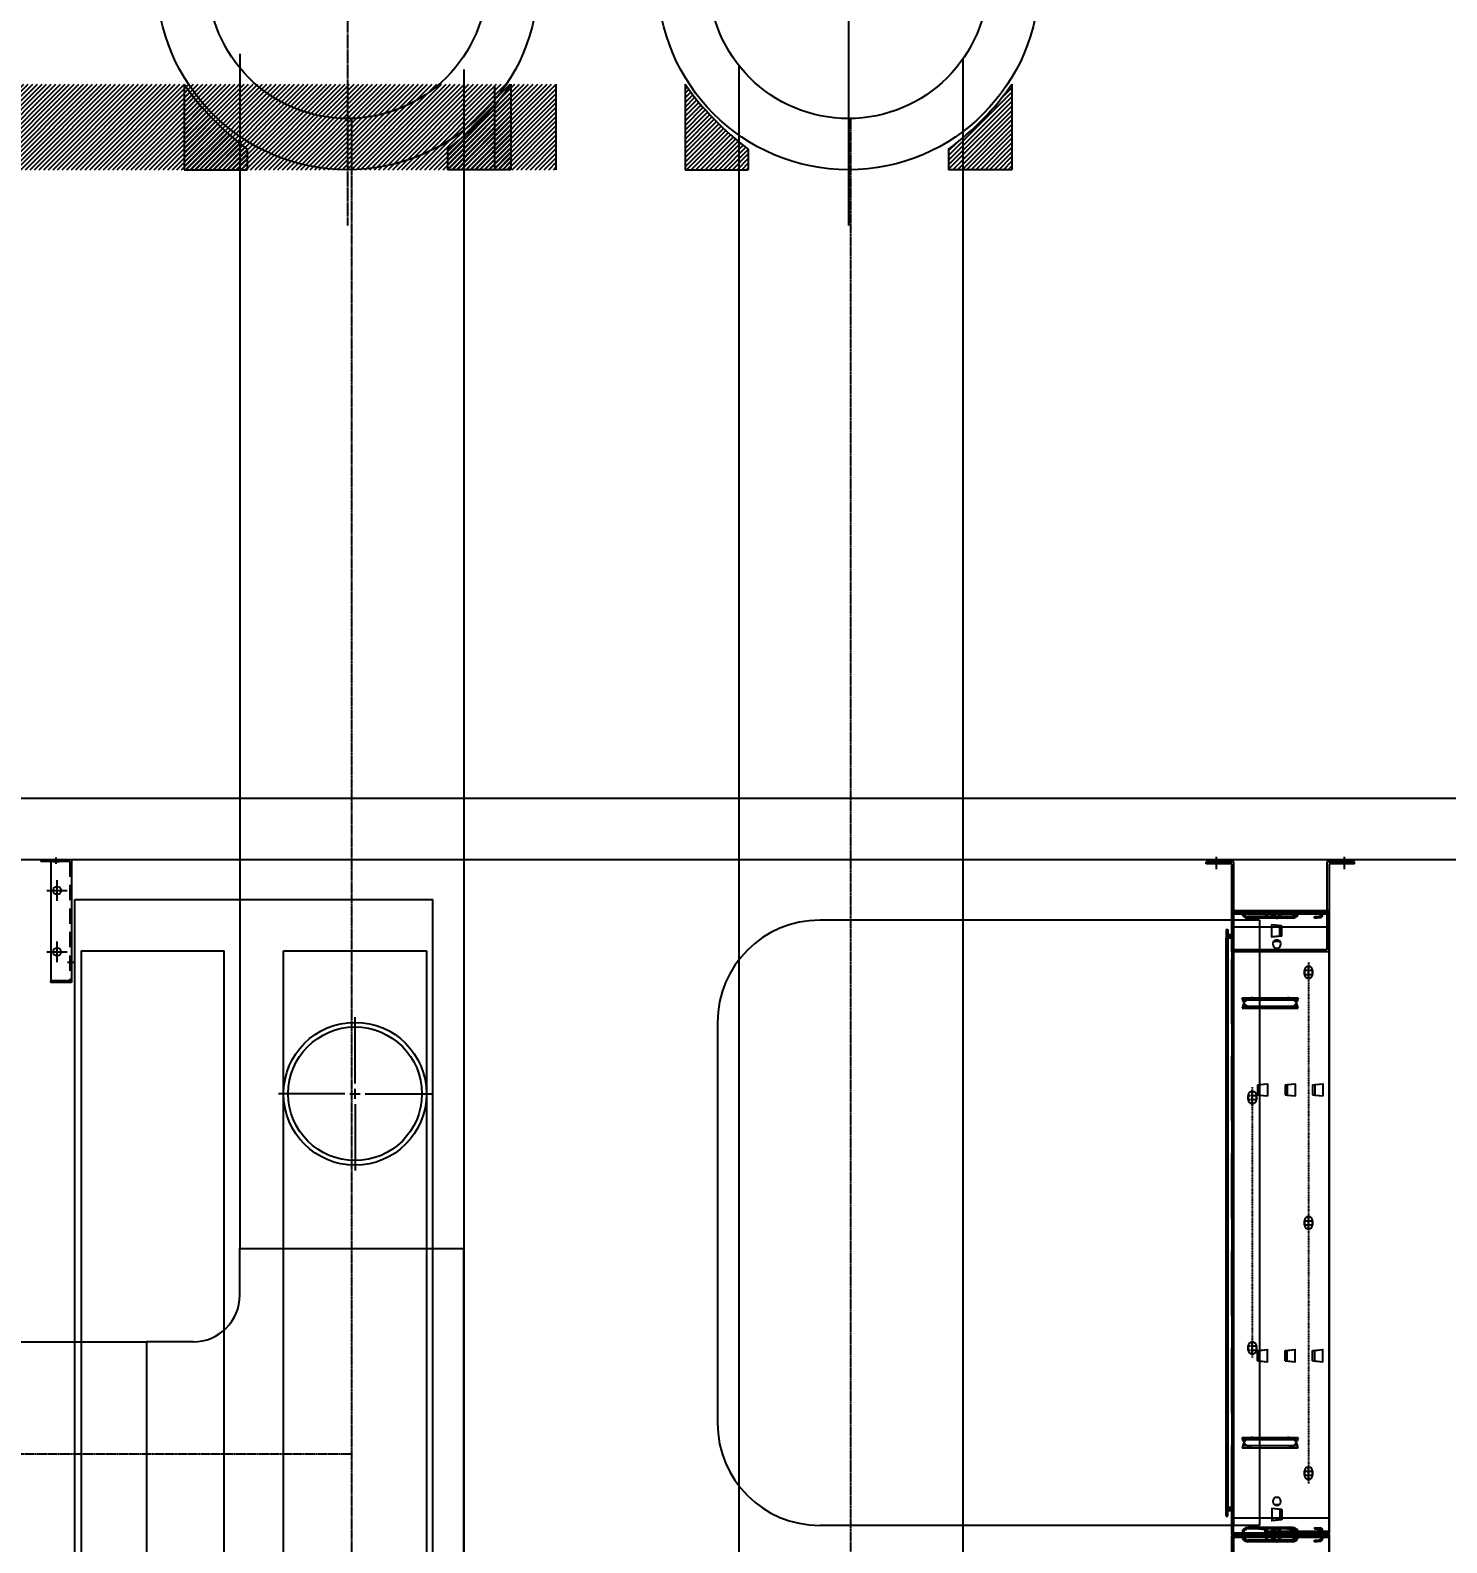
# Model space of a CAD drawing. Header units: millimetres. Extents: x -69706 to 52883, y -6882 to 68885.
# Drawn here: x -29676 to -28290, y 26399 to 27879 of the extents above; entities that cross this region are included whole.
import ezdxf

# ---------------------------------------------------------------- set-up
doc = ezdxf.new("R2010")
doc.units = ezdxf.units.MM
for name, pattern in [('YFM1P-長$0$CENTER', [2, 1.25, -0.25, 0.25, -0.25]), ('YFM1P-長$0$CENTER2', [1.125, 0.75, -0.125, 0.125, -0.125]), ('YFM1P-長$0$HIDDEN', [9.524999999999999, 6.35, -3.175]), ('YFM1P-長$0$Hidden H04', [23, 15, -8]), ('YFM1P-長$0$MAU&DCC Valve Station$0$CENTER2', [1.125, 0.75, -0.125, 0.125, -0.125])]:
    doc.linetypes.add(name, pattern=pattern)
for name, color, linetype in [('YFM1P-長$0$03', 4, 'Continuous'), ('YFM1P-長$0$BAG', 221, 'Continuous'), ('YFM1P-長$0$CBF01', 3, 'Continuous'), ('YFM1P-長$0$CBF02', 6, 'Continuous'), ('YFM1P-長$0$CBF03', 30, 'Continuous'), ('YFM1P-長$0$CBF04', 7, 'Continuous'), ('YFM1P-長$0$M-FOUN', 252, 'Continuous'), ('YFM1P-長$0$M-PIPE-CHWR20', 110, 'Continuous'), ('YFM1P-長$0$M-PIPE-CHWR20_CL', 111, 'YFM1P-長$0$CENTER'), ('YFM1P-長$0$M-PIPE-CHWS12', 130, 'Continuous'), ('YFM1P-長$0$M-PIPE-CHWS12_CL', 132, 'YFM1P-長$0$CENTER2'), ('YFM1P-長$0$MAU&DCC Valve Station$0$M-PIPE-CHWR20', 110, 'Continuous'), ('YFM1P-長$0$MAU&DCC Valve Station$0$M-PIPE-CHWR20_CL', 111, 'YFM1P-長$0$MAU&DCC Valve Station$0$CENTER2'), ('YFM1P-長$0$MAU&DCC Valve Station$0$M-PIPE-CHWS12', 130, 'Continuous'), ('YFM1P-長$0$MAU&DCC Valve Station$0$M-PIPE-CHWS12_CL', 132, 'YFM1P-長$0$MAU&DCC Valve Station$0$CENTER2'), ('YFM1P-長$0$TYPE14X10', 7, 'Continuous')]:
    doc.layers.add(name, color=color, linetype=linetype)
doc.styles.add('dim-txt', font='isocp.shx', dxfattribs={"width": 0.7, "bigfont": 'chineset.shx'})
doc.dimstyles.new('ARCH-dim-200MM', dxfattribs={"dimscale": 2000, "dimtxt": 0.3, "dimasz": 0.1, "dimexe": 0.1, "dimexo": 0.1, "dimgap": 0.05, "dimtad": 1, "dimdec": 0, "dimrnd": 0.5, "dimdsep": 46, "dimtxsty": 'dim-txt', "dimblk": 'DOT', "dimcen": 2, "dimclrd": 256, "dimclre": 256, "dimclrt": 256, "dimadec": 0, "dimazin": 0, "dimtfac": 1, "dimtdec": 0, "dimtix": 1, "dimtmove": 2, "dimatfit": 3, "dimldrblk": 'OBLIQUE', "dimfxl": 1, "dimtvp": 1, "dimtolj": 1, "dimarcsym": 0})
pattern_1 = [(45, (2679265593.968668, -131290.7604304584), (-2.245064030267288, 2.245064030267288), [])]
pattern_2 = [(45, (2679266083.968668, -131290.7604304584), (-2.245064030267288, 2.245064030267288), [])]

# ---------------------------------------------------------------- blocks, each defined once
blk = doc.blocks.new('YFM1P-長$0$A$C249b1ccb')
at = {"true_color": 0xffffff}
h = blk.add_hatch(dxfattribs=at)
h.set_pattern_fill('ANSI31')
h.set_pattern_definition([(45, (2679264709.968667, -131290.7604304586), (-2.245064030267288, 2.245064030267288), [])])
edge = h.paths.add_edge_path()
edge.add_line((256743.8600109171, 69900.10986489017), (256681.9942401003, 69900.10986607429))
edge.add_line((256681.9942406195, 69920.18325342989), (256681.9942401003, 69900.10986607429))
edge.add_arc((256510.782201067, 70149.00682042708), 285.7862615681728, 306.8048386231011, 324.6434523710974)
edge.add_line((257703.8600109171, 69983.6329353769), (257703.8600109171, 69900.10986489017))
h = blk.add_hatch(dxfattribs=at)
h.set_pattern_fill('ANSI31')
h.set_pattern_definition(pattern_1)
edge = h.paths.add_edge_path()
edge.add_line((257340.1399832978, 69900.1098648904), (257402.0057541146, 69900.10986607452))
edge.add_line((257402.0057535953, 69920.18325343012), (257402.0057541146, 69900.10986607452))
edge.add_arc((257573.2177931479, 70149.00682042731), 285.7862615681728, 215.3565476287819, 233.1951613768989)
edge.add_line((257340.1399832978, 69983.63293537713), (257340.1399832978, 69900.1098648904))
h = blk.add_hatch(dxfattribs=at)
h.set_pattern_fill('ANSI31')
h.set_pattern_definition(pattern_1)
edge = h.paths.add_edge_path()
edge.add_line((257659.8600109234, 69900.1098648904), (257597.9942401066, 69900.10986607452))
edge.add_line((257597.9942406259, 69920.18325343012), (257597.9942401066, 69900.10986607452))
edge.add_arc((257426.7822010733, 70149.00682042731), 285.7862615681728, 306.8048386231011, 324.6434523712181)
edge.add_line((257659.8600109234, 69983.63293537713), (257659.8600109234, 69900.1098648904))
h = blk.add_hatch(dxfattribs=at)
h.set_pattern_fill('ANSI31')
h.set_pattern_definition(pattern_2)
edge = h.paths.add_edge_path()
edge.add_line((257830.1399833513, 69900.10986489046), (257892.0057541681, 69900.10986607458))
edge.add_line((257892.0057536489, 69920.18325343018), (257892.0057541681, 69900.10986607458))
edge.add_arc((258063.2177932014, 70149.00682042737), 285.7862615681728, 215.3565476287819, 233.1951613768989)
edge.add_line((257830.1399833513, 69983.63293537719), (257830.1399833513, 69900.10986489046))
h = blk.add_hatch(dxfattribs=at)
h.set_pattern_fill('ANSI31')
h.set_pattern_definition(pattern_2)
edge = h.paths.add_edge_path()
edge.add_line((258149.860010977, 69900.10986489046), (258087.9942401602, 69900.10986607458))
edge.add_line((258087.9942406794, 69920.18325343018), (258087.9942401602, 69900.10986607458))
edge.add_arc((257916.7822011269, 70149.00682042737), 285.7862615681728, 306.8048386231011, 324.6434523712181)
edge.add_line((258149.860010977, 69983.63293537719), (258149.860010977, 69900.10986489046))
for p, q in [((257340.1399832978, 69983.63293537713, 0.008040908832141943), (257340.1399832978, 69900.1098648904, 0.008309424794545314)), ((257340.1399832978, 69982.56913230108, 0.007762802718518527), (257340.1399829998, 69900.10986308608, 0.008309424794545314)), ((257643.8600109235, 69982.56913230108, 0.00776280271851784), (257643.8600112215, 69900.10986308608, 0.008309424794544627)), ((257659.8600109234, 69983.63293537713, 0.008040908832141943), (257659.8600109234, 69900.1098648904, 0.008309424794545314)), ((257659.8600109234, 69982.56913230108, 0.007762802718518527), (257659.8600112214, 69900.10986308608, 0.008309424794545314)), ((257703.8600109171, 69983.6329353769, 0.008123072496408553), (257703.8600109171, 69900.10986489017, 0.008391588458811924)), ((257830.1399833513, 69983.63293537719, 0.008054506149976076), (257830.1399833513, 69900.10986489046, 0.008323022112379447)), ((257830.1399833514, 69982.56913230114, 0.00777640003635266), (257830.1399830533, 69900.10986308614, 0.008323022112379447)), ((258149.860010977, 69983.63293537719, 0.008054506149976076), (258149.860010977, 69900.10986489046, 0.008323022112379447)), ((258149.8600109768, 69982.56913230114, 0.00777640003635266), (258149.860011275, 69900.10986308614, 0.008323022112379447)), ((257402.0057535953, 69920.18325343012, 0.008170371737733606), (257402.0057541146, 69900.10986607452, 0.008309424794545314)), ((257597.9942406259, 69920.18325343012, 0.008170371737733606), (257597.9942401066, 69900.10986607452, 0.008309424794545314)), ((257892.0057536489, 69920.18325343018, 0.008183969055567739), (257892.0057541681, 69900.10986607458, 0.008323022112379447)), ((258087.9942406794, 69920.18325343018, 0.008183969055567739), (258087.9942401602, 69900.10986607458, 0.008323022112379447)), ((257340.1399832978, 69900.1098648904, 0.008309424794545314), (257402.0057541146, 69900.10986607452, 0.008309424794545314)), ((257659.8600109234, 69900.1098648904, 0.008309424794545314), (257597.9942401066, 69900.10986607452, 0.008309424794545314)), ((257830.1399833513, 69900.10986489046, 0.008323022112379447), (257892.0057541681, 69900.10986607458, 0.008323022112379447)), ((258149.860010977, 69900.10986489046, 0.008323022112379447), (258087.9942401602, 69900.10986607458, 0.008323022112379447))]:
    blk.add_line(p, q)
for centre, start, end in [((257573.2177931479, 70149.00682042731, 0.008040908832141943), 215.3565476287819, 233.1951613768989), ((257426.7822010733, 70149.00682042731, 0.008040908832141943), 306.8048386231011, 324.6434523712181), ((258063.2177932014, 70149.00682042737, 0.008054506149976076), 215.3565476287819, 233.1951613768989), ((257916.7822011269, 70149.00682042737, 0.008054506149976076), 306.8048386231011, 324.6434523712181)]:
    blk.add_arc(centre, 285.7862615681728, start, end)
at = {"layer": 'YFM1P-長$0$M-PIPE-CHWR20'}
for radius in [186.4999993909732, 136.4999993909732]:
    blk.add_circle((257499.9999971106, 70086.60986520967, 1.176899534516274e-05), radius, dxfattribs=at)
at = {"layer": 'YFM1P-長$0$M-PIPE-CHWR20_CL', "ltscale": 0.5}
blk.add_line((257499.9999971106, 70327.82509166608, 1.176899534516274e-05), (257499.9999971106, 69845.3946387532, 1.176899534516274e-05), dxfattribs=at)
at = {"layer": 'YFM1P-長$0$M-PIPE-CHWS12'}
for radius in [186.5000002926972, 136.5000002926972]:
    blk.add_circle((257989.9999971642, 70086.60986518313, 2.53663131711563e-05), radius, dxfattribs=at)
at = {"layer": 'YFM1P-長$0$M-PIPE-CHWS12_CL', "ltscale": 0.5}
blk.add_line((257989.9999971642, 70327.82509163953, 2.53663131711563e-05), (257989.9999971642, 69845.39463872666, 2.53663131711563e-05), dxfattribs=at)
blk = doc.blocks.new('YFM1P-長$0$A$Cc3ad5393')
at = {"color": 252}
for p, q in [((286430.0000000001, 374166.7250587337), (286400.0000000001, 374166.7250587337)), ((286400.0000000001, 374166.7250587337), (286400.0000000001, 374165.2250587337)), ((286418.0000000001, 374166.7250587337), (286412.0000000001, 374166.7250587337)), ((286412.0000000001, 374166.7250587337), (286412.0000000001, 374165.2250587337)), ((286415.0000000001, 374162.9750587337), (286415.0000000001, 374168.9750587337)), ((286418.0000000001, 374165.2250587337), (286418.0000000001, 374166.7250587337)), ((286430.0000000001, 374166.7250587337), (286430.0000000001, 374046.7250187339)), ((286428.5000000001, 374165.2250587337), (286400.0000000001, 374165.2250587337)), ((286410.0000000001, 374165.2250587337), (286410.0000000001, 374048.2250187339)), ((286412.0000000001, 374165.2250587337), (286418.0000000001, 374165.2250587337)), ((286426.2500000001, 374066.7250187339), (286432.2500000001, 374066.7250187339)), ((286430.0000000001, 374069.7250187339), (286428.5000000001, 374069.7250187339)), ((286428.5000000001, 374069.7250187339), (286428.5000000001, 374063.7250187339)), ((286428.5000000001, 374063.7250187339), (286430.0000000001, 374063.7250187339)), ((286430.0000000001, 374063.7250187339), (286430.0000000001, 374069.7250187339)), ((286428.5000000001, 374048.2250187339), (286410.0000000001, 374048.2250187339)), ((286410.0000000001, 374046.7250187339), (286410.0000000001, 374048.2250187339)), ((286430.0000000001, 374046.7250187339), (286410.0000000001, 374046.7250187339))]:
    blk.add_line(p, q, dxfattribs=at)
at = {"color": 252, "linetype": 'YFM1P-長$0$Hidden H04'}
blk.add_line((286428.5000000001, 374165.2250587337), (286428.5000000001, 374046.7250187339), dxfattribs=at)
at = {"layer": 'YFM1P-長$0$03', "color": 252}
for p, q in [((286406.0000000001, 374136.7250587337), (286426.0000000001, 374136.7250587337)), ((286416.0000000001, 374126.7250587337), (286416.0000000001, 374146.7250587337)), ((286416.0000000001, 374066.7250187339), (286416.0000000001, 374086.7250187339)), ((286406.0000000001, 374076.7250187339), (286426.0000000001, 374076.7250187339))]:
    blk.add_line(p, q, dxfattribs=at)
for centre in [(286416.0000000001, 374136.7250587337), (286416.0000000001, 374076.7250187339)]:
    blk.add_circle(centre, 4, dxfattribs=at)
at = {"layer": 'YFM1P-長$0$BAG', "color": 252}
for p, q in [((287591.9000000001, 374107.7250587338), (287161.9000000001, 374107.7250587338)), ((287566.5000000001, 374107.7250587338), (287566.5000000001, 373515.7250587338)), ((287591.9000000001, 374107.7250587338), (287591.9000000001, 373515.7250587338)), ((287061.9000000001, 374007.7250587338), (287061.9000000001, 373615.7250587338)), ((287591.9000000001, 373515.7250587338), (287161.9000000001, 373515.7250587338))]:
    blk.add_line(p, q, dxfattribs=at)
for centre, start, end in [((287161.9000000001, 374007.7250587338), 90, 180), ((287161.9000000001, 373615.7250587338), 180, 270)]:
    blk.add_arc(centre, 100, start, end, dxfattribs=at)
at = {"layer": 'YFM1P-長$0$CBF01', "color": 252}
for p, q in [((287660.0000000001, 374116.7250587335), (287565.0000000001, 374116.7250587335)), ((287565.0000000001, 374116.7250587335), (287565.0000000001, 374093.2250587335)), ((287566.5000000001, 374115.2250587335), (287566.5000000001, 374091.7250587335)), ((287624.5000000001, 374111.2250587335), (287580.5000000001, 374111.2250587335)), ((287624.5000000001, 374109.7250587335), (287580.5000000001, 374109.7250587335)), ((287645.8387076856, 374111.2193507807), (287651.1307336142, 374111.6823430565)), ((287645.9694412997, 374109.7250587335), (287645.8387076856, 374111.2193507807)), ((287645.9694412997, 374109.7250587335), (287651.2614672284, 374110.1880510093)), ((287652.5000000001, 374113.7250587335), (287652.5000000001, 374113.1766351036)), ((287654.0000000001, 374113.7250587335), (287654.0000000001, 374113.1766351036)), ((287660.0000000001, 374116.7250587335), (287660.0000000001, 374100.7250587335)), ((287559.5000000001, 374098.7250587335), (287559.5000000001, 374091.7250587335)), ((287559.5000000001, 374098.7250587335), (287561.0000000001, 374098.7250587335)), ((287561.0000000001, 374098.7250587335), (287561.0000000001, 374093.2250587335)), ((287565.0000000001, 374093.2250587335), (287561.0000000001, 374093.2250587335)), ((287660.0000000001, 374100.7250587335), (287566.5000000001, 374100.7250587335)), ((287566.5000000001, 374091.7250587335), (287559.5000000001, 374091.7250587335)), ((287660.0000000001, 373506.7250587335), (287565.0000000001, 373506.7250587335)), ((287565.0000000001, 373506.7250587335), (287565.0000000001, 373483.2250587335)), ((287566.5000000001, 373505.2250587335), (287566.5000000001, 373481.7250587335)), ((287624.5000000001, 373501.2250587335), (287580.5000000001, 373501.2250587335)), ((287645.8387076856, 373501.2193507807), (287651.1307336142, 373501.6823430565)), ((287645.9694412997, 373499.7250587335), (287645.8387076856, 373501.2193507807)), ((287645.9694412997, 373499.7250587335), (287651.2614672284, 373500.1880510093)), ((287652.5000000001, 373503.7250587335), (287652.5000000001, 373503.1766351036)), ((287654.0000000001, 373503.7250587335), (287654.0000000001, 373503.1766351036)), ((287660.0000000001, 373506.7250587335), (287660.0000000001, 373490.7250587335)), ((287624.5000000001, 373499.7250587335), (287580.5000000001, 373499.7250587335))]:
    blk.add_line(p, q, dxfattribs=at)
at = {"layer": 'YFM1P-長$0$CBF01', "color": 252, "ltscale": 5}
for p, q in [((287660.0000000001, 374115.2250587335), (287566.5000000001, 374115.2250587335)), ((287660.0000000001, 373505.2250587335), (287566.5000000001, 373505.2250587335))]:
    blk.add_line(p, q, dxfattribs=at)
at = {"layer": 'YFM1P-長$0$CBF01', "color": 252, "linetype": 'YFM1P-長$0$HIDDEN'}
for p, q in [((287575.0000000001, 374115.2250587335), (287575.0000000001, 374116.7250587335)), ((287590.0000000001, 374115.2250587335), (287590.0000000001, 374116.7250587335)), ((287591.8387076856, 374111.2193507807), (287597.1307336142, 374111.6823430565)), ((287591.9694412997, 374109.7250587335), (287591.8387076856, 374111.2193507807)), ((287591.9694412997, 374109.7250587335), (287597.2614672284, 374110.1880510093)), ((287598.5000000001, 374113.7250587335), (287598.5000000001, 374113.1766351036)), ((287600.0000000001, 374113.7250587335), (287600.0000000001, 374113.1766351036)), ((287605.5000000001, 374113.2250587335), (287605.5000000001, 374116.7250587335)), ((287612.0305587004, 374109.7250587335), (287606.7385327718, 374110.1880510093)), ((287612.1612923145, 374111.2193507807), (287606.869266386, 374111.6823430565)), ((287607.0000000001, 374113.2250587335), (287607.0000000001, 374115.2250587335)), ((287611.0000000001, 374113.2250587335), (287611.0000000001, 374115.2250587335)), ((287612.0305587004, 374109.7250587335), (287612.1612923145, 374111.2193507807)), ((287612.5000000001, 374113.2250587335), (287612.5000000001, 374116.7250587335)), ((287614.0000000001, 374115.2250587335), (287614.0000000001, 374116.7250587335)), ((287617.0000000001, 374115.2250587335), (287617.0000000001, 374116.7250587335)), ((287618.8387076856, 374111.2193507807), (287624.1307336142, 374111.6823430565)), ((287618.9694412997, 374109.7250587335), (287618.8387076856, 374111.2193507807)), ((287618.9694412997, 374109.7250587335), (287624.2614672284, 374110.1880510093)), ((287625.5000000001, 374113.7250587335), (287625.5000000001, 374113.1766351036)), ((287627.0000000001, 374113.7250587335), (287627.0000000001, 374113.1766351036)), ((287630.0000000001, 374115.2250587335), (287630.0000000001, 374116.7250587335)), ((287644.0000000001, 374115.2250587335), (287644.0000000001, 374116.7250587335)), ((287566.5000000001, 374100.7250587335), (287565.0000000001, 374100.7250587335)), ((287575.0000000001, 373505.2250587335), (287575.0000000001, 373506.7250587335)), ((287590.0000000001, 373505.2250587335), (287590.0000000001, 373506.7250587335)), ((287591.8387076856, 373501.2193507807), (287597.1307336142, 373501.6823430565)), ((287591.9694412997, 373499.7250587335), (287591.8387076856, 373501.2193507807)), ((287591.9694412997, 373499.7250587335), (287597.2614672284, 373500.1880510093)), ((287598.5000000001, 373503.7250587335), (287598.5000000001, 373503.1766351036)), ((287600.0000000001, 373503.7250587335), (287600.0000000001, 373503.1766351036)), ((287605.5000000001, 373503.2250587335), (287605.5000000001, 373506.7250587335)), ((287612.0305587004, 373499.7250587335), (287606.7385327718, 373500.1880510093)), ((287612.1612923145, 373501.2193507807), (287606.869266386, 373501.6823430565)), ((287607.0000000001, 373503.2250587335), (287607.0000000001, 373505.2250587335)), ((287611.0000000001, 373503.2250587335), (287611.0000000001, 373505.2250587335)), ((287612.0305587004, 373499.7250587335), (287612.1612923145, 373501.2193507807)), ((287612.5000000001, 373503.2250587335), (287612.5000000001, 373506.7250587335)), ((287614.0000000001, 373505.2250587335), (287614.0000000001, 373506.7250587335)), ((287617.0000000001, 373505.2250587335), (287617.0000000001, 373506.7250587335)), ((287618.8387076856, 373501.2193507807), (287624.1307336142, 373501.6823430565)), ((287618.9694412997, 373499.7250587335), (287618.8387076856, 373501.2193507807)), ((287618.9694412997, 373499.7250587335), (287624.2614672284, 373500.1880510093)), ((287625.5000000001, 373503.7250587335), (287625.5000000001, 373503.1766351036)), ((287627.0000000001, 373503.7250587335), (287627.0000000001, 373503.1766351036)), ((287630.0000000001, 373505.2250587335), (287630.0000000001, 373506.7250587335)), ((287644.0000000001, 373505.2250587335), (287644.0000000001, 373506.7250587335))]:
    blk.add_line(p, q, dxfattribs=at)
at = {"layer": 'YFM1P-長$0$CBF01', "color": 252}
for centre, radius, start, end in [((287580.5000000001, 374115.2250587335), 5.5, 180, 270), ((287580.5000000001, 374115.2250587335), 4, 180, 270), ((287624.5000000001, 374115.2250587335), 4, 270, 0), ((287624.5000000001, 374115.2250587335), 5.5, 270, 0), ((287651.0000000001, 374113.1766351036), 1.5, 274.9999999998731, 0), ((287651.0000000001, 374113.1766351036), 3, 274.9999999998731, 0), ((287655.5000000001, 374113.7250587335), 3, 149.9999999999376, 180), ((287655.5000000001, 374113.7250587335), 1.5, 90, 180), ((287580.5000000001, 373505.2250587335), 5.5, 180, 270), ((287580.5000000001, 373505.2250587335), 4, 180, 270), ((287624.5000000001, 373505.2250587335), 4, 270, 0), ((287624.5000000001, 373505.2250587335), 5.5, 270, 0), ((287651.0000000001, 373503.1766351036), 1.5, 274.9999999998731, 0), ((287651.0000000001, 373503.1766351036), 3, 274.9999999998731, 0), ((287655.5000000001, 373503.7250587335), 3, 149.9999999999376, 180), ((287655.5000000001, 373503.7250587335), 1.5, 90, 180)]:
    blk.add_arc(centre, radius, start, end, dxfattribs=at)
at = {"layer": 'YFM1P-長$0$CBF01', "color": 252, "linetype": 'YFM1P-長$0$HIDDEN'}
for centre, radius, start, end in [((287597.0000000001, 374113.1766351036), 1.5, 274.9999999998731, 0), ((287597.0000000001, 374113.1766351036), 3, 274.9999999998731, 0), ((287601.5000000001, 374113.7250587335), 3, 90, 180), ((287601.5000000001, 374113.7250587335), 1.5, 90, 180), ((287602.5000000001, 374113.7250587335), 3, 0, 90), ((287602.5000000001, 374113.7250587335), 1.5, 0, 90), ((287607.0000000001, 374113.1766351036), 3, 180, 265.0000000001269), ((287609.0000000001, 374113.2250587335), 3.5, 180, 0), ((287607.0000000001, 374113.1766351036), 1.5, 180, 265.0000000001269), ((287609.0000000001, 374113.2250587335), 2, 180, 0), ((287624.0000000001, 374113.1766351036), 1.5, 274.9999999998731, 0), ((287624.0000000001, 374113.1766351036), 3, 274.9999999998731, 0), ((287628.5000000001, 374113.7250587335), 3, 90, 180), ((287628.5000000001, 374113.7250587335), 1.5, 90, 180), ((287655.5000000001, 374113.7250587335), 2.999999999999853, 90, 149.9999999999376), ((287597.0000000001, 373503.1766351036), 1.5, 274.9999999998731, 0), ((287597.0000000001, 373503.1766351036), 3, 274.9999999998731, 0), ((287601.5000000001, 373503.7250587335), 3, 90, 180), ((287601.5000000001, 373503.7250587335), 1.5, 90, 180), ((287602.5000000001, 373503.7250587335), 3, 0, 90), ((287602.5000000001, 373503.7250587335), 1.5, 0, 90), ((287607.0000000001, 373503.1766351036), 3, 180, 265.0000000001269), ((287609.0000000001, 373503.2250587335), 3.5, 180, 0), ((287607.0000000001, 373503.1766351036), 1.5, 180, 265.0000000001269), ((287609.0000000001, 373503.2250587335), 2, 180, 0), ((287624.0000000001, 373503.1766351036), 1.5, 274.9999999998731, 0), ((287624.0000000001, 373503.1766351036), 3, 274.9999999998731, 0), ((287628.5000000001, 373503.7250587335), 3, 90, 180), ((287628.5000000001, 373503.7250587335), 1.5, 90, 180), ((287655.5000000001, 373503.7250587335), 2.999999999999853, 90, 149.9999999999376)]:
    blk.add_arc(centre, radius, start, end, dxfattribs=at)
at = {"layer": 'YFM1P-長$0$CBF02', "color": 252}
for p, q in [((287660.0000000001, 374115.2250587335), (287565.0000000001, 374115.2250587335)), ((287565.0000000001, 374090.2250587335), (287565.0000000001, 374115.2250587335)), ((287660.0000000001, 373506.7250587335), (287660.0000000001, 374115.2250587335)), ((287604.0000000001, 374091.2753081116), (287604.0000000001, 374103.1748093554)), ((287612.0000000001, 374102.3245599773), (287604.0400496282, 374103.1205550145)), ((287612.0000000001, 374092.1255574897), (287604.0400496282, 374091.3295624525)), ((287614.0000000001, 374102.2250587335), (287604.0500000001, 374103.2200587335)), ((287614.0000000001, 374092.2250587335), (287604.0500000001, 374091.2300587335)), ((287612.0000000001, 374092.1255574897), (287612.0000000001, 374102.3245599773)), ((287614.0000000001, 374092.2250587335), (287614.0000000001, 374102.2250587335)), ((287559.5000000001, 373530.2250587335), (287559.5000000001, 374090.2250587335)), ((287566.5000000001, 374090.2250587335), (287559.5000000001, 374090.2250587335)), ((287561.0000000001, 373530.2250587335), (287561.0000000001, 374090.2250587335)), ((287566.5000000001, 373530.2250587335), (287566.5000000001, 374090.2250587335)), ((287606.354248689, 374087.2250587335), (287611.6457513112, 374087.2250587335)), ((287607.5000000001, 374080.2250587335), (287610.5000000001, 374080.2250587335)), ((287636.0000000001, 374058.7250587335), (287636.0000000001, 374054.7250587335)), ((287644.0000000001, 374058.7250587335), (287644.0000000001, 374054.7250587335)), ((287576.1562264867, 374025.0285629808), (287575.0000000001, 374021.7250587335)), ((287575.0000000001, 374021.7250587335), (287630.0000000001, 374021.7250587335)), ((287575.7000000001, 374023.7250587335), (287629.3000000001, 374023.7250587335)), ((287585.5948100503, 374031.7250587335), (287619.4051899499, 374031.7250587335)), ((287630.0000000001, 374021.7250587335), (287628.8437735136, 374025.0285629808)), ((287581.0000000001, 373936.2250587335), (287581.0000000001, 373932.2250587335)), ((287589.0000000001, 373936.2250587335), (287589.0000000001, 373932.2250587335)), ((287636.0000000001, 373813.7250587335), (287636.0000000001, 373809.7250587335)), ((287644.0000000001, 373813.7250587335), (287644.0000000001, 373809.7250587335)), ((287581.0000000001, 373691.2250587335), (287581.0000000001, 373687.2250587335)), ((287589.0000000001, 373691.2250587335), (287589.0000000001, 373687.2250587335)), ((287590.0000000001, 373686.7250587335), (287599.9500000001, 373687.7200587335)), ((287590.0000000001, 373676.7250587335), (287590.0000000001, 373686.7250587335)), ((287592.0000000001, 373686.8245599773), (287599.959950372, 373687.6205550145)), ((287592.0000000001, 373676.6255574897), (287592.0000000001, 373686.8245599773)), ((287600.0000000001, 373675.7753081116), (287600.0000000001, 373687.6748093554)), ((287617.0000000001, 373686.7250587335), (287626.9500000001, 373687.7200587335)), ((287617.0000000001, 373676.7250587335), (287617.0000000001, 373686.7250587335)), ((287619.0000000001, 373686.8245599773), (287626.959950372, 373687.6205550145)), ((287619.0000000001, 373676.6255574897), (287619.0000000001, 373686.8245599773)), ((287627.0000000001, 373675.7753081116), (287627.0000000001, 373687.6748093554)), ((287644.0000000001, 373686.7250587335), (287653.9500000001, 373687.7200587335)), ((287644.0000000001, 373676.7250587335), (287644.0000000001, 373686.7250587335)), ((287646.0000000001, 373686.8245599773), (287653.959950372, 373687.6205550145)), ((287646.0000000001, 373676.6255574897), (287646.0000000001, 373686.8245599773)), ((287654.0000000001, 373675.7753081116), (287654.0000000001, 373687.6748093554)), ((287590.0000000001, 373676.7250587335), (287599.9500000001, 373675.7300587335)), ((287592.0000000001, 373676.6255574897), (287599.959950372, 373675.8295624525)), ((287617.0000000001, 373676.7250587335), (287626.9500000001, 373675.7300587335)), ((287619.0000000001, 373676.6255574897), (287626.959950372, 373675.8295624525)), ((287644.0000000001, 373676.7250587335), (287653.9500000001, 373675.7300587335)), ((287646.0000000001, 373676.6255574897), (287653.959950372, 373675.8295624525)), ((287576.1562264867, 373595.0285629808), (287575.0000000001, 373591.7250587335)), ((287575.0000000001, 373591.7250587335), (287630.0000000001, 373591.7250587335)), ((287575.7000000001, 373593.7250587335), (287629.3000000001, 373593.7250587335)), ((287585.5948100503, 373601.7250587335), (287619.4051899499, 373601.7250587335)), ((287630.0000000001, 373591.7250587335), (287628.8437735136, 373595.0285629808)), ((287636.0000000001, 373568.7250587335), (287636.0000000001, 373564.7250587335)), ((287644.0000000001, 373568.7250587335), (287644.0000000001, 373564.7250587335)), ((287559.5000000001, 373530.2250587335), (287566.5000000001, 373530.2250587335)), ((287565.0000000001, 373530.2250587335), (287565.0000000001, 373506.7250587335)), ((287660.0000000001, 373506.7250587335), (287565.0000000001, 373506.7250587335)), ((287660.0000000001, 373505.2250587335), (287565.0000000001, 373505.2250587335)), ((287565.0000000001, 373480.2250587335), (287565.0000000001, 373505.2250587335)), ((287660.0000000001, 372896.7250587335), (287660.0000000001, 373505.2250587335))]:
    blk.add_line(p, q, dxfattribs=at)
at = {"layer": 'YFM1P-長$0$CBF02', "color": 252, "ltscale": 10}
for p, q in [((287660.0000000001, 374113.7250587335), (287565.0000000001, 374113.7250587335)), ((287660.0000000001, 373503.7250587335), (287565.0000000001, 373503.7250587335))]:
    blk.add_line(p, q, dxfattribs=at)
at = {"layer": 'YFM1P-長$0$CBF02', "color": 252, "linetype": 'YFM1P-長$0$HIDDEN', "ltscale": 10}
blk.add_line((287565.0000000001, 373530.2250587335), (287565.0000000001, 374090.2250587335), dxfattribs=at)
at = {"layer": 'YFM1P-長$0$CBF02', "color": 252, "linetype": 'YFM1P-長$0$CENTER2', "ltscale": 0.2}
for p, q in [((287640.0000000001, 374049.6765021861), (287640.0000000001, 374063.7736152809)), ((287635.4514434527, 374058.7250587335), (287644.5485565474, 374058.7250587335)), ((287635.4514434527, 374054.7250587335), (287644.5485565474, 374054.7250587335)), ((287580.4514434527, 373936.2250587335), (287589.5485565474, 373936.2250587335)), ((287580.4514434527, 373932.2250587335), (287589.5485565474, 373932.2250587335)), ((287585.0000000001, 373927.1765021861), (287585.0000000001, 373941.2736152809)), ((287635.4514434527, 373813.7250587335), (287644.5485565474, 373813.7250587335)), ((287640.0000000001, 373804.6765021861), (287640.0000000001, 373818.7736152809)), ((287635.4514434527, 373809.7250587335), (287644.5485565474, 373809.7250587335)), ((287585.0000000001, 373682.1765021861), (287585.0000000001, 373696.2736152809)), ((287580.4514434527, 373691.2250587335), (287589.5485565474, 373691.2250587335)), ((287580.4514434527, 373687.2250587335), (287589.5485565474, 373687.2250587335)), ((287635.4514434527, 373568.7250587335), (287644.5485565474, 373568.7250587335)), ((287635.4514434527, 373564.7250587335), (287644.5485565474, 373564.7250587335)), ((287640.0000000001, 373559.6765021861), (287640.0000000001, 373573.7736152809))]:
    blk.add_line(p, q, dxfattribs=at)
at = {"layer": 'YFM1P-長$0$CBF02', "color": 252}
for centre, radius, start, end in [((287604.0500000001, 374103.1698093554), 0.05024937810571828, 78.5788137248026, 270.0000000033351), ((287604.0500000001, 374091.2803081116), 0.05024937810571828, 89.99999999666495, 281.4211862751974), ((287609.5510418592, 374084.2179424344), 4.488863214316941, 153.440148309775, 242.8115980065086), ((287609.0000000001, 374084.2250587335), 4, 30.00000000006242, 149.9999999999376), ((287608.448958141, 374084.2179424344), 4.488863214316941, 297.1884019934914, 26.55985169022503), ((287640.0000000001, 374058.7250587335), 4, 0, 180), ((287640.0000000001, 374054.7250587335), 4, 180, 0), ((287585.5948100503, 374021.7250587335), 10, 90, 160.7099537803391), ((287619.4051899499, 374021.7250587335), 10, 19.2900462196609, 90), ((287585.0000000001, 373936.2250587335), 4, 0, 180), ((287585.0000000001, 373932.2250587335), 4, 180, 0), ((287640.0000000001, 373813.7250587335), 4, 0, 180), ((287640.0000000001, 373809.7250587335), 4, 180, 0), ((287585.0000000001, 373691.2250587335), 4, 0, 180), ((287585.0000000001, 373687.2250587335), 4, 180, 0), ((287599.9500000001, 373687.6698093554), 0.05024937810571828, 269.9999999966649, 101.4211862751974), ((287626.9500000001, 373687.6698093554), 0.05024937810571828, 269.9999999966649, 101.4211862751974), ((287653.9500000001, 373687.6698093554), 0.05024937810571828, 269.9999999966649, 101.4211862751974), ((287599.9500000001, 373675.7803081116), 0.05024937810571828, 258.5788137248026, 90.00000000333506), ((287626.9500000001, 373675.7803081116), 0.05024937810571828, 258.5788137248026, 90.00000000333506), ((287653.9500000001, 373675.7803081116), 0.05024937810571828, 258.5788137248026, 90.00000000333506), ((287585.5948100503, 373591.7250587335), 10, 90, 160.7099537803391), ((287619.4051899499, 373591.7250587335), 10, 19.2900462196609, 90), ((287640.0000000001, 373568.7250587335), 4, 0, 180), ((287640.0000000001, 373564.7250587335), 4, 180, 0)]:
    blk.add_arc(centre, radius, start, end, dxfattribs=at)
at = {"layer": 'YFM1P-長$0$CBF03', "color": 252}
for p, q in [((287565.0000000001, 374116.7250587335), (287565.0000000001, 373508.2250587335)), ((287660.0000000001, 374116.7250587335), (287565.0000000001, 374116.7250587335)), ((287660.0000000001, 374116.7250587335), (287660.0000000001, 373508.2250587335)), ((287559.5000000001, 374093.2250587335), (287559.5000000001, 373533.2250587335)), ((287559.5000000001, 374093.2250587335), (287565.0000000001, 374093.2250587335)), ((287561.0000000001, 374093.2250587335), (287561.0000000001, 373533.2250587335)), ((287636.0000000001, 374054.7250587335), (287636.0000000001, 374058.7250587335)), ((287644.0000000001, 374054.7250587335), (287644.0000000001, 374058.7250587335)), ((287575.0000000001, 374031.7250587335), (287630.0000000001, 374031.7250587335)), ((287576.1562264867, 374028.4215544862), (287575.0000000001, 374031.7250587335)), ((287575.7000000001, 374029.7250587335), (287629.3000000001, 374029.7250587335)), ((287585.5948100503, 374021.7250587335), (287619.4051899499, 374021.7250587335)), ((287630.0000000001, 374031.7250587335), (287628.8437735136, 374028.4215544862)), ((287590.0000000001, 373946.7250587335), (287599.9500000001, 373947.7200587335)), ((287590.0000000001, 373946.7250587335), (287590.0000000001, 373936.7250587335)), ((287592.0000000001, 373946.8245599773), (287599.959950372, 373947.6205550145)), ((287592.0000000001, 373946.8245599773), (287592.0000000001, 373936.6255574897)), ((287600.0000000001, 373947.6748093554), (287600.0000000001, 373935.7753081116)), ((287617.0000000001, 373946.7250587335), (287626.9500000001, 373947.7200587335)), ((287617.0000000001, 373946.7250587335), (287617.0000000001, 373936.7250587335)), ((287619.0000000001, 373946.8245599773), (287626.959950372, 373947.6205550145)), ((287619.0000000001, 373946.8245599773), (287619.0000000001, 373936.6255574897)), ((287627.0000000001, 373947.6748093554), (287627.0000000001, 373935.7753081116)), ((287644.0000000001, 373946.7250587335), (287653.9500000001, 373947.7200587335)), ((287644.0000000001, 373946.7250587335), (287644.0000000001, 373936.7250587335)), ((287646.0000000001, 373946.8245599773), (287653.959950372, 373947.6205550145)), ((287646.0000000001, 373946.8245599773), (287646.0000000001, 373936.6255574897)), ((287654.0000000001, 373947.6748093554), (287654.0000000001, 373935.7753081116)), ((287581.0000000001, 373932.2250587335), (287581.0000000001, 373936.2250587335)), ((287589.0000000001, 373932.2250587335), (287589.0000000001, 373936.2250587335)), ((287590.0000000001, 373936.7250587335), (287599.9500000001, 373935.7300587335)), ((287592.0000000001, 373936.6255574897), (287599.959950372, 373935.8295624525)), ((287617.0000000001, 373936.7250587335), (287626.9500000001, 373935.7300587335)), ((287619.0000000001, 373936.6255574897), (287626.959950372, 373935.8295624525)), ((287644.0000000001, 373936.7250587335), (287653.9500000001, 373935.7300587335)), ((287646.0000000001, 373936.6255574897), (287653.959950372, 373935.8295624525)), ((287636.0000000001, 373809.7250587335), (287636.0000000001, 373813.7250587335)), ((287644.0000000001, 373809.7250587335), (287644.0000000001, 373813.7250587335)), ((287581.0000000001, 373687.2250587335), (287581.0000000001, 373691.2250587335)), ((287589.0000000001, 373687.2250587335), (287589.0000000001, 373691.2250587335)), ((287575.0000000001, 373601.7250587335), (287630.0000000001, 373601.7250587335)), ((287576.1562264867, 373598.4215544862), (287575.0000000001, 373601.7250587335)), ((287575.7000000001, 373599.7250587335), (287629.3000000001, 373599.7250587335)), ((287585.5948100503, 373591.7250587335), (287619.4051899499, 373591.7250587335)), ((287630.0000000001, 373601.7250587335), (287628.8437735136, 373598.4215544862)), ((287636.0000000001, 373564.7250587335), (287636.0000000001, 373568.7250587335)), ((287644.0000000001, 373564.7250587335), (287644.0000000001, 373568.7250587335)), ((287565.0000000001, 373533.2250587335), (287559.5000000001, 373533.2250587335)), ((287604.0000000001, 373532.1748093554), (287604.0000000001, 373520.2753081116)), ((287612.0000000001, 373531.3245599773), (287604.0400496282, 373532.1205550145)), ((287614.0000000001, 373531.2250587335), (287604.0500000001, 373532.2200587335)), ((287606.354248689, 373536.2250587335), (287611.6457513112, 373536.2250587335)), ((287607.5000000001, 373543.2250587335), (287610.5000000001, 373543.2250587335)), ((287612.0000000001, 373531.3245599773), (287612.0000000001, 373521.1255574897)), ((287614.0000000001, 373531.2250587335), (287614.0000000001, 373521.2250587335)), ((287612.0000000001, 373521.1255574897), (287604.0400496282, 373520.3295624525)), ((287614.0000000001, 373521.2250587335), (287604.0500000001, 373520.2300587335)), ((287660.0000000001, 373508.2250587335), (287565.0000000001, 373508.2250587335)), ((287565.0000000001, 373506.7250587335), (287565.0000000001, 372898.2250587335)), ((287660.0000000001, 373506.7250587335), (287565.0000000001, 373506.7250587335)), ((287660.0000000001, 373506.7250587335), (287660.0000000001, 372898.2250587335))]:
    blk.add_line(p, q, dxfattribs=at)
at = {"layer": 'YFM1P-長$0$CBF03', "color": 252, "linetype": 'YFM1P-長$0$HIDDEN'}
for p, q in [((287565.0000000001, 374093.2250587335), (287566.5000000001, 374093.2250587335)), ((287566.5000000001, 373533.2250587335), (287565.0000000001, 373533.2250587335))]:
    blk.add_line(p, q, dxfattribs=at)
at = {"layer": 'YFM1P-長$0$CBF03', "color": 252, "linetype": 'YFM1P-長$0$HIDDEN', "ltscale": 10}
for p, q in [((287566.5000000001, 374093.2250587335), (287566.5000000001, 373533.2250587335)), ((287660.0000000001, 373509.7250587335), (287565.0000000001, 373509.7250587335))]:
    blk.add_line(p, q, dxfattribs=at)
at = {"layer": 'YFM1P-長$0$CBF03', "color": 252, "linetype": 'YFM1P-長$0$CENTER2', "ltscale": 0.3}
for p, q in [((287640.0000000001, 374066.7736152809), (287640.0000000001, 373556.6765021861)), ((287585.0000000001, 373944.2736152809), (287585.0000000001, 373679.1765021861))]:
    blk.add_line(p, q, dxfattribs=at)
at = {"layer": 'YFM1P-長$0$CBF03', "color": 252, "linetype": 'YFM1P-長$0$CENTER2', "ltscale": 0.2}
for p, q in [((287635.4514434527, 374058.7250587335), (287644.5485565474, 374058.7250587335)), ((287635.4514434527, 374054.7250587335), (287644.5485565474, 374054.7250587335)), ((287580.4514434527, 373936.2250587335), (287589.5485565474, 373936.2250587335)), ((287580.4514434527, 373932.2250587335), (287589.5485565474, 373932.2250587335)), ((287635.4514434527, 373813.7250587335), (287644.5485565474, 373813.7250587335)), ((287635.4514434527, 373809.7250587335), (287644.5485565474, 373809.7250587335)), ((287580.4514434527, 373691.2250587335), (287589.5485565474, 373691.2250587335)), ((287580.4514434527, 373687.2250587335), (287589.5485565474, 373687.2250587335)), ((287635.4514434527, 373568.7250587335), (287644.5485565474, 373568.7250587335)), ((287635.4514434527, 373564.7250587335), (287644.5485565474, 373564.7250587335))]:
    blk.add_line(p, q, dxfattribs=at)
at = {"layer": 'YFM1P-長$0$CBF03', "color": 252}
for centre, radius, start, end in [((287640.0000000001, 374058.7250587335), 4, 0, 180), ((287640.0000000001, 374054.7250587335), 4, 180, 0), ((287585.5948100503, 374031.7250587335), 10, 199.2900462196609, 270), ((287619.4051899499, 374031.7250587335), 10, 270, 340.709953780339), ((287599.9500000001, 373947.6698093554), 0.05024937810571828, 269.9999999966649, 101.4211862751974), ((287626.9500000001, 373947.6698093554), 0.05024937810571828, 269.9999999966649, 101.4211862751974), ((287653.9500000001, 373947.6698093554), 0.05024937810571828, 269.9999999966649, 101.4211862751974), ((287585.0000000001, 373936.2250587335), 4, 0, 180), ((287585.0000000001, 373932.2250587335), 4, 180, 0), ((287599.9500000001, 373935.7803081116), 0.05024937810571828, 258.5788137248026, 90.00000000333506), ((287626.9500000001, 373935.7803081116), 0.05024937810571828, 258.5788137248026, 90.00000000333506), ((287653.9500000001, 373935.7803081116), 0.05024937810571828, 258.5788137248026, 90.00000000333506), ((287640.0000000001, 373813.7250587335), 4, 0, 180), ((287640.0000000001, 373809.7250587335), 4, 180, 0), ((287585.0000000001, 373691.2250587335), 4, 0, 180), ((287585.0000000001, 373687.2250587335), 4, 180, 0), ((287585.5948100503, 373601.7250587335), 10, 199.2900462196609, 270), ((287619.4051899499, 373601.7250587335), 10, 270, 340.709953780339), ((287640.0000000001, 373568.7250587335), 4, 0, 180), ((287640.0000000001, 373564.7250587335), 4, 180, 0), ((287604.0500000001, 373532.1698093554), 0.05024937810571828, 78.5788137248026, 270.0000000033351), ((287609.5510418592, 373539.2321750326), 4.488863214316941, 117.1884019934914, 206.559851690225), ((287609.0000000001, 373539.2250587335), 4, 210.0000000000624, 329.9999999999376), ((287608.448958141, 373539.2321750326), 4.488863214316941, 333.440148309775, 62.81159800650856), ((287604.0500000001, 373520.2803081116), 0.05024937810571828, 89.99999999666495, 281.4211862751974)]:
    blk.add_arc(centre, radius, start, end, dxfattribs=at)
at = {"layer": 'YFM1P-長$0$CBF04', "color": 252}
for p, q in [((287559.5000000001, 373524.7250587335), (287559.5000000001, 373531.7250587335)), ((287566.5000000001, 373531.7250587335), (287559.5000000001, 373531.7250587335)), ((287561.0000000001, 373524.7250587335), (287561.0000000001, 373530.2250587335)), ((287565.0000000001, 373530.2250587335), (287561.0000000001, 373530.2250587335)), ((287565.0000000001, 373506.7250587335), (287565.0000000001, 373530.2250587335)), ((287566.5000000001, 373508.2250587335), (287566.5000000001, 373531.7250587335)), ((287559.5000000001, 373524.7250587335), (287561.0000000001, 373524.7250587335)), ((287660.0000000001, 373522.7250587335), (287566.5000000001, 373522.7250587335)), ((287660.0000000001, 373506.7250587335), (287660.0000000001, 373522.7250587335)), ((287660.0000000001, 373506.7250587335), (287565.0000000001, 373506.7250587335)), ((287624.5000000001, 373513.7250587335), (287580.5000000001, 373513.7250587335)), ((287624.5000000001, 373512.2250587335), (287580.5000000001, 373512.2250587335)), ((287645.9694412997, 373513.7250587335), (287645.8387076856, 373512.2307666864)), ((287645.8387076856, 373512.2307666864), (287651.1307336142, 373511.7677744105)), ((287645.9694412997, 373513.7250587335), (287651.2614672284, 373513.2620664577)), ((287652.5000000001, 373509.7250587335), (287652.5000000001, 373510.2734823634)), ((287654.0000000001, 373509.7250587335), (287654.0000000001, 373510.2734823634))]:
    blk.add_line(p, q, dxfattribs=at)
at = {"layer": 'YFM1P-長$0$CBF04', "color": 252, "linetype": 'YFM1P-長$0$HIDDEN'}
for p, q in [((287566.5000000001, 373522.7250587335), (287565.0000000001, 373522.7250587335)), ((287575.0000000001, 373508.2250587335), (287575.0000000001, 373506.7250587335)), ((287590.0000000001, 373508.2250587335), (287590.0000000001, 373506.7250587335)), ((287591.9694412997, 373513.7250587335), (287591.8387076856, 373512.2307666864)), ((287591.8387076856, 373512.2307666864), (287597.1307336142, 373511.7677744105)), ((287591.9694412997, 373513.7250587335), (287597.2614672284, 373513.2620664577)), ((287598.5000000001, 373509.7250587335), (287598.5000000001, 373510.2734823634)), ((287600.0000000001, 373509.7250587335), (287600.0000000001, 373510.2734823634)), ((287605.5000000001, 373510.2250587335), (287605.5000000001, 373506.7250587335)), ((287612.0305587004, 373513.7250587335), (287606.7385327718, 373513.2620664577)), ((287612.1612923145, 373512.2307666864), (287606.869266386, 373511.7677744105)), ((287607.0000000001, 373510.2250587335), (287607.0000000001, 373508.2250587335)), ((287611.0000000001, 373510.2250587335), (287611.0000000001, 373508.2250587335)), ((287612.0305587004, 373513.7250587335), (287612.1612923145, 373512.2307666864)), ((287612.5000000001, 373510.2250587335), (287612.5000000001, 373506.7250587335)), ((287614.0000000001, 373508.2250587335), (287614.0000000001, 373506.7250587335)), ((287617.0000000001, 373508.2250587335), (287617.0000000001, 373506.7250587335)), ((287618.9694412997, 373513.7250587335), (287618.8387076856, 373512.2307666864)), ((287618.8387076856, 373512.2307666864), (287624.1307336142, 373511.7677744105)), ((287618.9694412997, 373513.7250587335), (287624.2614672284, 373513.2620664577)), ((287625.5000000001, 373509.7250587335), (287625.5000000001, 373510.2734823634)), ((287627.0000000001, 373509.7250587335), (287627.0000000001, 373510.2734823634)), ((287630.0000000001, 373508.2250587335), (287630.0000000001, 373506.7250587335)), ((287644.0000000001, 373508.2250587335), (287644.0000000001, 373506.7250587335))]:
    blk.add_line(p, q, dxfattribs=at)
at = {"layer": 'YFM1P-長$0$CBF04', "color": 252, "ltscale": 5}
blk.add_line((287660.0000000001, 373508.2250587335), (287566.5000000001, 373508.2250587335), dxfattribs=at)
at = {"layer": 'YFM1P-長$0$CBF04', "color": 252}
for centre, radius, start, end in [((287580.5000000001, 373508.2250587335), 5.5, 90, 180), ((287580.5000000001, 373508.2250587335), 4, 90, 180), ((287624.5000000001, 373508.2250587335), 5.5, 0, 90), ((287624.5000000001, 373508.2250587335), 4, 0, 90), ((287651.0000000001, 373510.2734823634), 1.5, 0, 85.00000000012693), ((287651.0000000001, 373510.2734823634), 3, 0, 85.00000000012693), ((287655.5000000001, 373509.7250587335), 3, 180, 210.0000000000624), ((287655.5000000001, 373509.7250587335), 1.5, 180, 270)]:
    blk.add_arc(centre, radius, start, end, dxfattribs=at)
at = {"layer": 'YFM1P-長$0$CBF04', "color": 252, "linetype": 'YFM1P-長$0$HIDDEN'}
for centre, radius, start, end in [((287597.0000000001, 373510.2734823634), 1.5, 0, 85.00000000012693), ((287597.0000000001, 373510.2734823634), 3, 0, 85.00000000012693), ((287601.5000000001, 373509.7250587335), 3, 180, 270), ((287601.5000000001, 373509.7250587335), 1.5, 180, 270), ((287602.5000000001, 373509.7250587335), 3, 270, 0), ((287602.5000000001, 373509.7250587335), 1.5, 270, 0), ((287607.0000000001, 373510.2734823634), 3, 94.99999999987307, 180), ((287609.0000000001, 373510.2250587335), 3.5, 0, 180), ((287607.0000000001, 373510.2734823634), 1.5, 94.99999999987307, 180), ((287609.0000000001, 373510.2250587335), 2, 0, 180), ((287624.0000000001, 373510.2734823634), 1.5, 0, 85.00000000012693), ((287624.0000000001, 373510.2734823634), 3, 0, 85.00000000012693), ((287628.5000000001, 373509.7250587335), 3, 180, 270), ((287628.5000000001, 373509.7250587335), 1.5, 180, 270), ((287655.5000000001, 373509.7250587335), 2.999999999999853, 210.0000000000624, 270)]:
    blk.add_arc(centre, radius, start, end, dxfattribs=at)
at = {"layer": 'YFM1P-長$0$TYPE14X10', "color": 252}
for p, q in [((288725.0000000001, 374226.7250587337), (278125.0000000001, 374226.7250587337)), ((288665.0000000001, 374166.7250587337), (278125.0000000001, 374166.7250587337)), ((287550.0000000001, 374157.7250587335), (287550.0000000001, 374169.7250587335)), ((287675.0000000001, 374157.7250587335), (287675.0000000001, 374169.7250587335)), ((287567.0000000001, 374164.7250587335), (287540.0000000001, 374164.7250587335)), ((287540.0000000001, 374162.7250587335), (287540.0000000001, 374164.7250587335)), ((287565.0000000001, 374162.7250587335), (287540.0000000001, 374162.7250587335)), ((287547.0000000001, 374162.7250587335), (287547.0000000001, 374164.7250587335)), ((287553.0000000001, 374162.7250587335), (287553.0000000001, 374164.7250587335)), ((287565.0000000001, 374076.7250587335), (287565.0000000001, 374162.7250587335)), ((287567.0000000001, 374078.7250587335), (287567.0000000001, 374164.7250587335)), ((287658.0000000001, 374164.7250587335), (287658.0000000001, 374078.7250587335)), ((287685.0000000001, 374164.7250587335), (287658.0000000001, 374164.7250587335)), ((287660.0000000001, 374162.7250587335), (287660.0000000001, 374076.7250587335)), ((287685.0000000001, 374162.7250587335), (287660.0000000001, 374162.7250587335)), ((287672.0000000001, 374162.7250587335), (287672.0000000001, 374164.7250587335)), ((287678.0000000001, 374162.7250587335), (287678.0000000001, 374164.7250587335)), ((287685.0000000001, 374162.7250587335), (287685.0000000001, 374164.7250587335)), ((286433.4287476147, 371608.7862617905), (286433.4287476148, 374127.7862617905)), ((286433.4287476147, 374127.7862617905), (286783.4287476147, 374127.7862617905)), ((286433.4287476147, 374127.7862617905), (286783.4287476147, 374127.7862617905)), ((286783.4287476147, 371608.7862617905), (286783.4287476148, 374127.7862617905)), ((286439.5287476148, 374077.7862617905), (286579.3287476148, 374077.7862617905)), ((286439.5287476148, 374077.7862617905), (286439.5287476148, 371658.7862617905)), ((286579.3287476148, 371658.7862617905), (286579.3287476148, 374077.7862617905)), ((286637.5287476148, 374077.7862617905), (286777.3287476148, 374077.7862617905)), ((286637.5287476148, 371658.7862617905), (286637.5287476148, 374077.7862617905)), ((286777.3287476148, 374077.7862617905), (286777.3287476148, 371658.7862617905)), ((287658.0000000001, 374078.7250587335), (287567.0000000001, 374078.7250587335)), ((287660.0000000001, 374076.7250587335), (287565.0000000001, 374076.7250587335)), ((286707.4287476147, 373947.8862617905), (286707.4287476147, 374012.7862617904)), ((286697.4287476147, 373937.8862617905), (286632.5287476148, 373937.8862617905)), ((286702.4287476147, 373937.8862617905), (286712.4287476147, 373937.8862617905)), ((286707.4287476147, 373932.8862617905), (286707.4287476147, 373942.8862617905)), ((286717.4287476147, 373937.8862617905), (286782.3287476148, 373937.8862617905)), ((286707.4287476147, 373927.8862617905), (286707.4287476147, 373862.9862617904))]:
    blk.add_line(p, q, dxfattribs=at)
for radius in [69.9, 65.4]:
    blk.add_circle((286707.4287476147, 373937.8862617905), radius, dxfattribs=at)
blk = doc.blocks.new('_Dot')
at = {"color": 0, "linetype": 'ByBlock', "lineweight": -2}
blk.add_line((-0.5, 0), (-1, 0), dxfattribs=at)
at = {"color": 0, "linetype": 'ByBlock', "const_width": 0.5}
blk.add_lwpolyline([(-0.25, 0, 1), (0.25, 0, 1)], format="xyb", close=True, dxfattribs=at)
blk = doc.blocks.new('*D356')
at = {"lineweight": -2, "ltscale": 500, "transparency": 16777216}
for p, q in [((-31545.48527476843, 28350.22201690294), (-24413.80651941421, 28350.22201690295)), ((-24613.80651941421, 28150.22201690294), (-24613.80651941421, 24240.99132568349)), ((-31597.55892564778, 24040.99132568349), (-24413.8065194142, 24040.9913256835))]:
    blk.add_line(p, q, dxfattribs=at)
at = {"lineweight": -2, "ltscale": 500, "transparency": 16777216, "xscale": 200, "yscale": 200, "zscale": 200}
for p, rotation in [((-24613.80651941421, 28350.22201690294), 90), ((-24613.80651941421, 24040.99132568349), 270)]:
    blk.add_blockref('_Dot', p, dxfattribs=dict(at, rotation=rotation))
at = {"ltscale": 500, "transparency": 16777216, "insert": (-25013.8065194142, 26195.60667129322), "char_height": 600, "attachment_point": 5, "rotation": 90, "style": 'dim-txt'}
blk.add_mtext('\\A1;4309', dxfattribs=at)
blk = doc.blocks.new('_OBLIQUE')
at = {"color": 0, "linetype": 'ByBlock', "lineweight": -2}
blk.add_line((-0.5, -0.5), (0.5, 0.5), dxfattribs=at)

msp = doc.modelspace()

# ---------------------------------------------------------------- linework, layer by layer
at = {"layer": 'YFM1P-長$0$MAU&DCC Valve Station$0$M-PIPE-CHWR20'}
for p, q in [((-29470.72277118787, 27855.43671075219, 3.670218569834428e-05), (-29470.72277118729, 26686.86478564981, 3.678191335118548e-05)), ((-29251.64777118722, 27839.99760379747, 3.676712716066238e-05), (-29251.64777118734, 26173.10584612708, 3.678723929843663e-05)), ((-29470.73527118736, 26641.2189523165, 3.677527854956456e-05), (-29470.73527118736, 26686.86478564981, 3.677527854956456e-05)), ((-29470.73527118736, 26686.86478564981, 3.677527854956456e-05), (-29251.63527118738, 26686.86478564981, 3.677527854956456e-05)), ((-29251.63527118738, 26285.18145231646, 3.677527854956456e-05), (-29251.63527118738, 26686.86478564981, 3.677527854956456e-05)), ((-30676.54360425621, 26595.57311898312), (-29562.0269378548, 26595.57311898312)), ((-29562.0269378548, 26595.57312436041, 3.677529831048433e-05), (-29562.0269378548, 26376.47311898227, 3.677529831048433e-05)), ((-29516.38110452073, 26595.57311898312, 3.677527854956456e-05), (-29562.02693785411, 26595.57311898312, 3.677527854956456e-05))]:
    msp.add_line(p, q, dxfattribs=at)
msp.add_arc((-29516.38110452073, 26641.2189523165, 3.677527854956456e-05), 45.64583333333456, 270, 0, dxfattribs=at)
at = {"layer": 'YFM1P-長$0$MAU&DCC Valve Station$0$M-PIPE-CHWR20_CL'}
for p, q in [((-29361.18527118743, 25334.73084612132, 3.678469794189541e-05), (-29361.18527118743, 27792.21702460444, 3.676779029068756e-05)), ((-30877.38527191556, 26486.02312167134, 3.677824285608009e-05), (-29361.18527118731, 26486.02312167134, 3.677673140043889e-05))]:
    msp.add_line(p, q, dxfattribs=at)
at = {"layer": 'YFM1P-長$0$MAU&DCC Valve Station$0$M-PIPE-CHWS12'}
for p, q in [((-28763.54777116804, 27850.48108679364, 3.677446665712269e-05), (-28763.54777116804, 26173.10584612708, 3.677887811532484e-05)), ((-28982.62277116787, 27844.01778435288, 3.677418322065657e-05), (-28982.62277116776, 26173.10584612708, 3.677887811532484e-05))]:
    msp.add_line(p, q, dxfattribs=at)
at = {"layer": 'YFM1P-長$0$MAU&DCC Valve Station$0$M-PIPE-CHWS12_CL'}
msp.add_line((-28873.08527116813, 24984.04334611666, 3.678690209517653e-05), (-28873.08527116819, 27792.11906132451, 3.676788658918102e-05), dxfattribs=at)

# ---------------------------------------------------------------- block references
at = {"layer": 'YFM1P-長$0$M-FOUN'}
for name, p in [('YFM1P-長$0$A$C249b1ccb', (-286865.4852688954, -42158.01190410776, -5.607119056707769e-06)), ('YFM1P-長$0$A$Cc3ad5393', (-316065.4852688954, -347099.7191955791, -5.607119056707769e-06))]:
    msp.add_blockref(name, p, dxfattribs=at)

# ---------------------------------------------------------------- dimensions: what is measured, and where the dimension line sits
at = {"ltscale": 500}
dim = msp.add_linear_dim(base=(-24613.80651941421, 24040.99132568349), p1=(-31745.48527476841, 28350.22201690293, 1.377553771934654e-05), p2=(-31797.55892564776, 24040.99132568348, -5.607119056707769e-06), angle=90, dimstyle='ARCH-dim-200MM', dxfattribs=at)
dim.commit()
dim.dimension.update_dxf_attribs({"geometry": '*D356', "text_midpoint": (-25013.8065194142, 26195.60667129322)})

doc.saveas('drawing.dxf')
